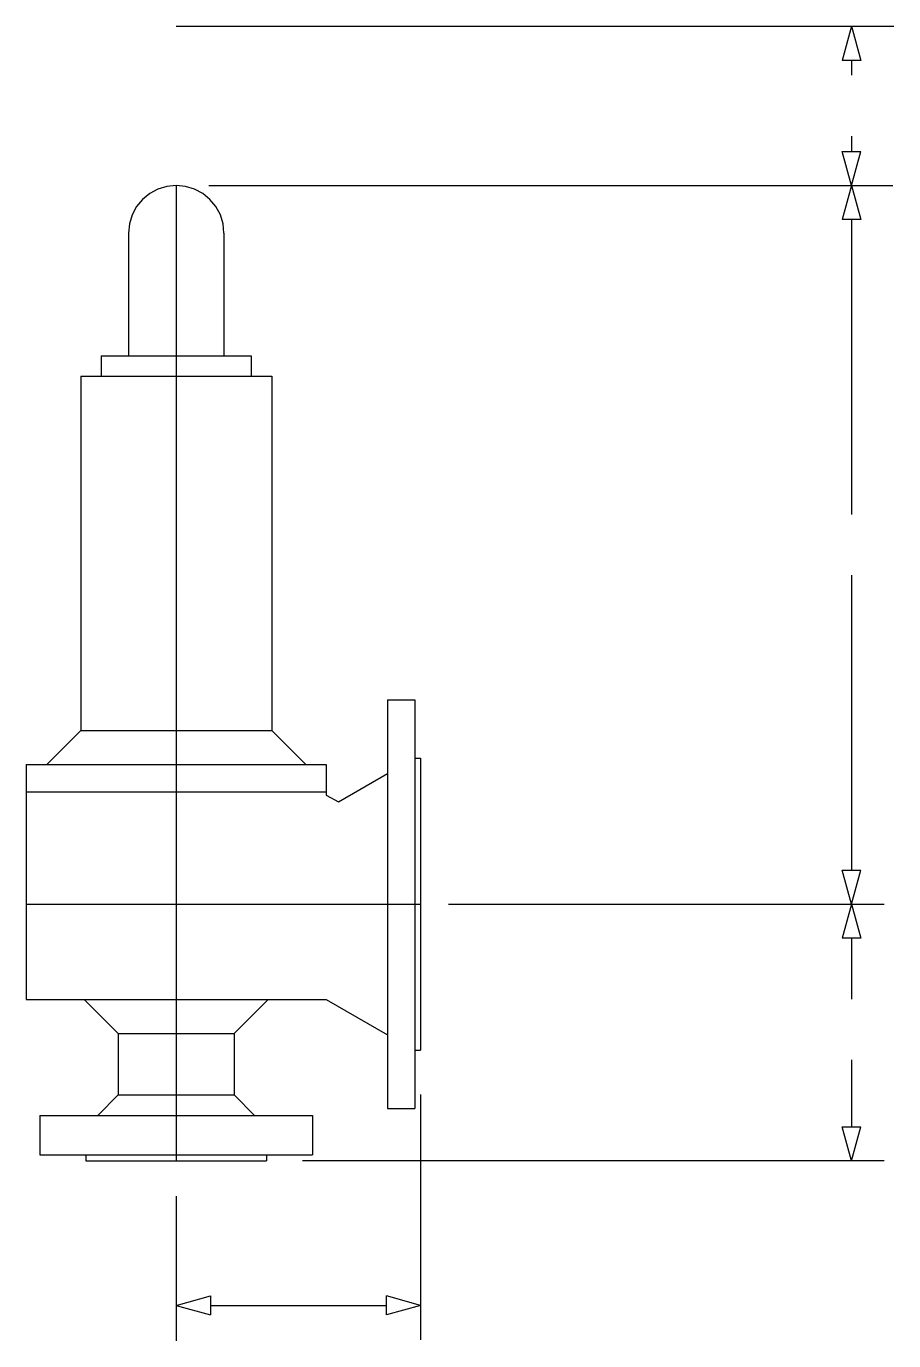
# Model space of a CAD drawing. Extents: x 693 to 1266, y 161 to 1029.
import ezdxf

# ---------------------------------------------------------------- set-up
doc = ezdxf.new("R2010")
doc.units = 0
doc.header["$MEASUREMENT"] = 0
doc.layers.add('1', color=7, linetype='CONTINUOUS')

msp = doc.modelspace()

# ---------------------------------------------------------------- linework, layer by layer
at = {"layer": '1', "color": 3, "linetype": 'Continuous'}
for p, q in [((791.83, 1028.98), (1265.51, 1028.98)), ((1237.68, 1028.98), (1231.45, 1006.46)), ((1237.68, 1028.98), (1243.91, 1006.46)), ((1243.91, 1006.46), (1231.45, 1006.46)), ((1243.91, 1006.46), (1231.45, 1006.46)), ((1237.68, 1006.46), (1237.68, 996.68)), ((1237.68, 956.46), (1237.68, 946.37)), ((1237.68, 923.84), (1231.45, 946.37)), ((1231.45, 946.37), (1243.91, 946.37)), ((1231.45, 946.37), (1243.91, 946.37)), ((1237.68, 923.84), (1243.91, 946.37)), ((813.24, 923.84), (1264.89, 923.84)), ((1237.68, 923.84), (1231.45, 901.32)), ((1237.68, 923.84), (1243.91, 901.32)), ((1243.91, 901.32), (1231.45, 901.32)), ((1243.91, 901.32), (1231.45, 901.32)), ((1237.68, 901.32), (1237.68, 706.47)), ((1237.68, 666.47), (1237.68, 471.62)), ((1237.68, 449.09), (1231.45, 471.62)), ((1231.45, 471.62), (1243.91, 471.62)), ((1231.45, 471.62), (1243.91, 471.62)), ((1237.68, 449.09), (1243.91, 471.62)), ((971.57, 449.09), (1259.29, 449.09)), ((1237.68, 449.09), (1231.45, 426.57)), ((1237.68, 449.09), (1243.91, 426.57)), ((1243.91, 426.57), (1231.45, 426.57)), ((1243.91, 426.57), (1231.45, 426.57)), ((1237.68, 426.57), (1237.68, 386.31)), ((1237.68, 346.31), (1237.68, 302.08)), ((953.15, 323.5), (953.15, 161.39)), ((1237.68, 279.56), (1231.45, 302.08)), ((1231.45, 302.08), (1243.91, 302.08)), ((1231.45, 302.08), (1243.91, 302.08)), ((1237.68, 279.56), (1243.91, 302.08)), ((1259.29, 279.56), (875.25, 279.56)), ((791.83, 256.18), (791.83, 160.77)), ((791.83, 184.08), (814.36, 190.31)), ((791.83, 184.08), (814.36, 177.85)), ((814.36, 190.31), (814.36, 177.85)), ((814.36, 190.31), (814.36, 177.85)), ((814.36, 184.08), (930.62, 184.08)), ((930.62, 177.85), (930.62, 190.31)), ((953.15, 184.08), (930.62, 190.31)), ((930.62, 177.85), (930.62, 190.31)), ((953.15, 184.08), (930.62, 177.85))]:
    msp.add_line(p, q, dxfattribs=at)
at = {"layer": '1', "color": 7, "linetype": 'Continuous'}
for p, q in [((779.78, 921.44), (774.33, 918.53)), ((785.69, 923.24), (779.78, 921.44)), ((791.83, 923.84), (785.69, 923.24)), ((797.98, 923.24), (791.83, 923.84)), ((803.89, 921.44), (797.98, 923.24)), ((809.33, 918.53), (803.89, 921.44)), ((769.56, 914.61), (765.64, 909.84)), ((774.33, 918.53), (769.56, 914.61)), ((814.11, 914.61), (809.33, 918.53)), ((818.02, 909.84), (814.11, 914.61)), ((762.73, 904.4), (760.94, 898.49)), ((765.64, 909.84), (762.73, 904.4)), ((820.94, 904.4), (818.02, 909.84)), ((822.73, 898.49), (820.94, 904.4)), ((760.94, 898.49), (760.33, 892.34)), ((823.33, 892.34), (822.73, 898.49)), ((760.33, 892.34), (760.33, 811.34)), ((823.33, 892.34), (823.33, 811.34)), ((742.33, 811.34), (841.33, 811.34)), ((742.33, 811.34), (742.33, 797.84)), ((841.33, 811.34), (841.33, 797.84)), ((728.83, 797.84), (854.83, 797.84)), ((728.83, 797.84), (728.83, 563.84)), ((854.83, 797.84), (854.83, 563.84)), ((931.33, 584.09), (931.33, 314.09)), ((931.33, 584.09), (949.33, 584.09)), ((949.33, 584.09), (949.33, 314.09)), ((706.33, 541.34), (728.83, 563.84)), ((728.83, 563.84), (854.83, 563.84)), ((854.83, 563.84), (877.33, 541.34)), ((949.33, 550.99), (949.33, 314.09)), ((692.83, 541.34), (890.83, 541.34)), ((692.83, 541.34), (692.83, 386.09)), ((890.83, 541.34), (890.83, 521.03)), ((949.33, 545.47), (953.15, 545.47)), ((953.15, 545.47), (953.15, 352.71)), ((898.87, 516.73), (931.33, 535.47)), ((692.83, 523.34), (890.83, 523.34)), ((890.83, 521.03), (898.87, 516.73)), ((692.83, 386.09), (890.83, 386.09)), ((731.08, 386.09), (753.58, 363.59)), ((830.08, 363.59), (852.58, 386.09)), ((890.83, 386.09), (931.33, 362.71)), ((753.58, 363.59), (830.08, 363.59)), ((753.58, 363.59), (753.58, 323.09)), ((830.08, 363.59), (830.08, 323.09)), ((949.33, 352.71), (953.15, 352.71)), ((740.08, 309.59), (753.58, 323.09)), ((753.58, 323.09), (830.08, 323.09)), ((830.08, 323.09), (843.58, 309.59)), ((931.33, 314.09), (949.33, 314.09)), ((701.83, 309.59), (881.83, 309.59)), ((701.83, 309.59), (701.83, 283.52)), ((881.83, 309.59), (881.83, 283.52)), ((701.83, 283.52), (881.83, 283.52)), ((732.15, 283.52), (732.15, 279.56)), ((732.15, 279.56), (851.52, 279.56)), ((851.52, 283.52), (851.52, 279.56))]:
    msp.add_line(p, q, dxfattribs=at)
at = {"layer": '1', "color": 4, "linetype": 'Continuous'}
for p, q in [((791.83, 923.84), (791.83, 279.56)), ((692.83, 449.09), (953.15, 449.09))]:
    msp.add_line(p, q, dxfattribs=at)

doc.saveas('drawing.dxf')
